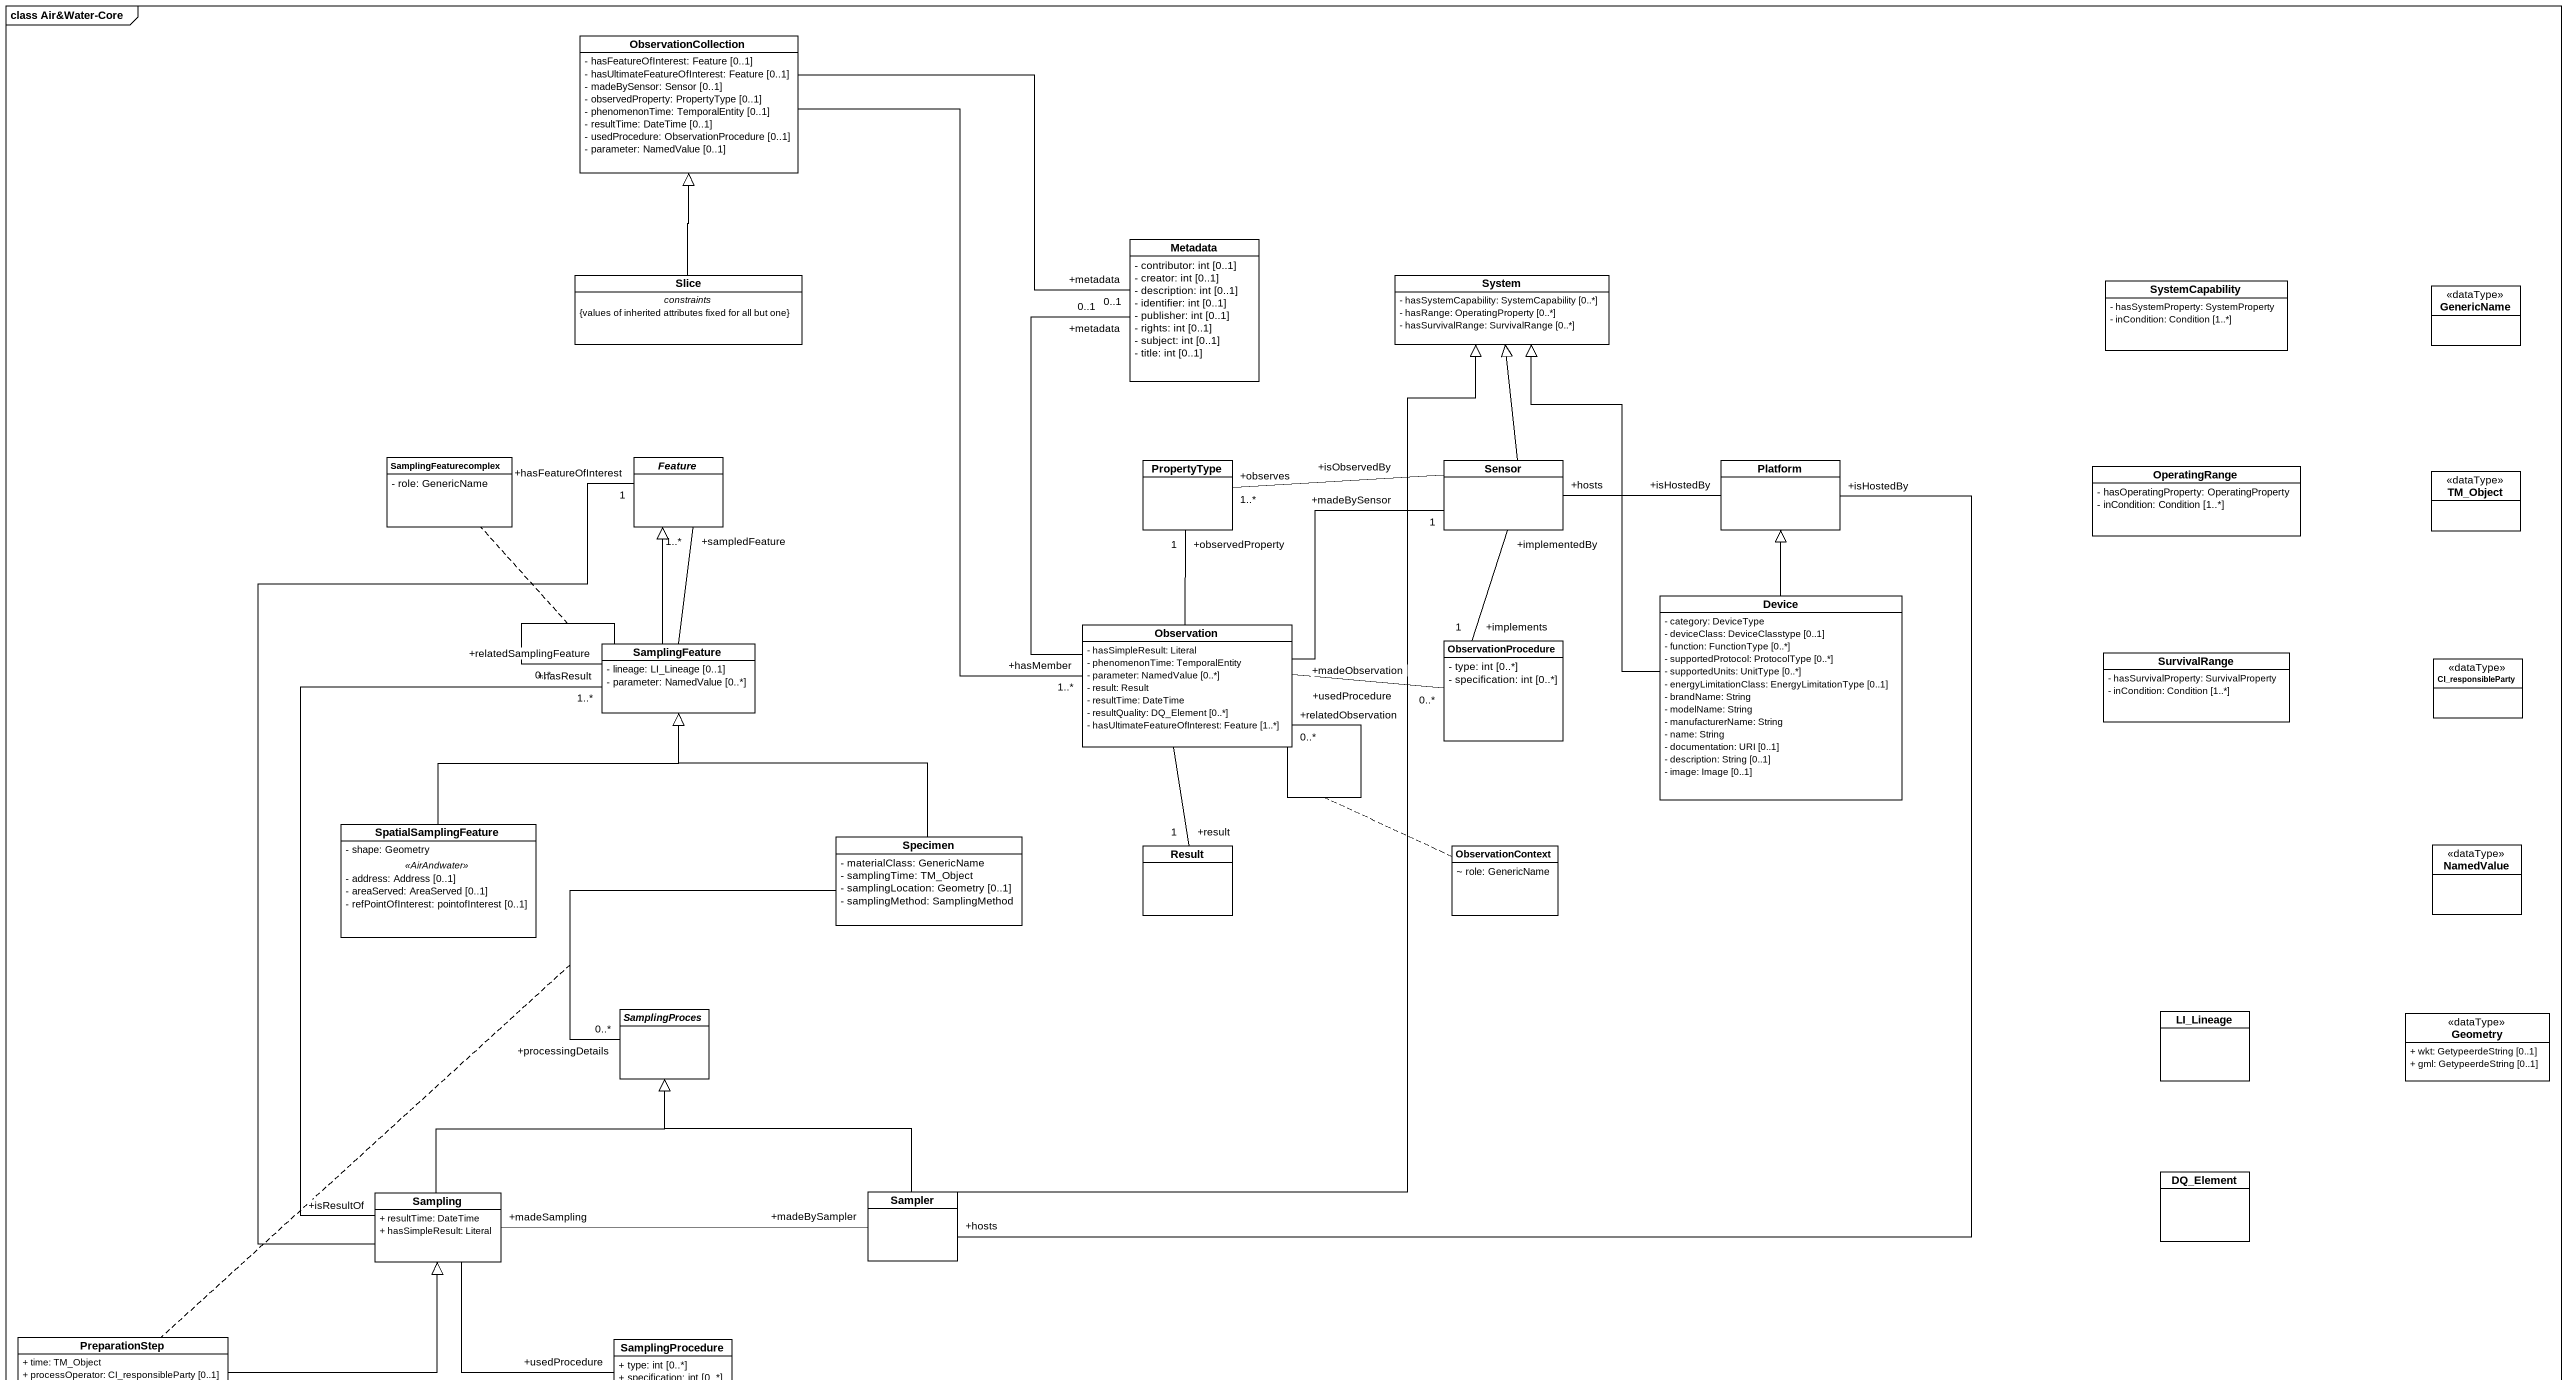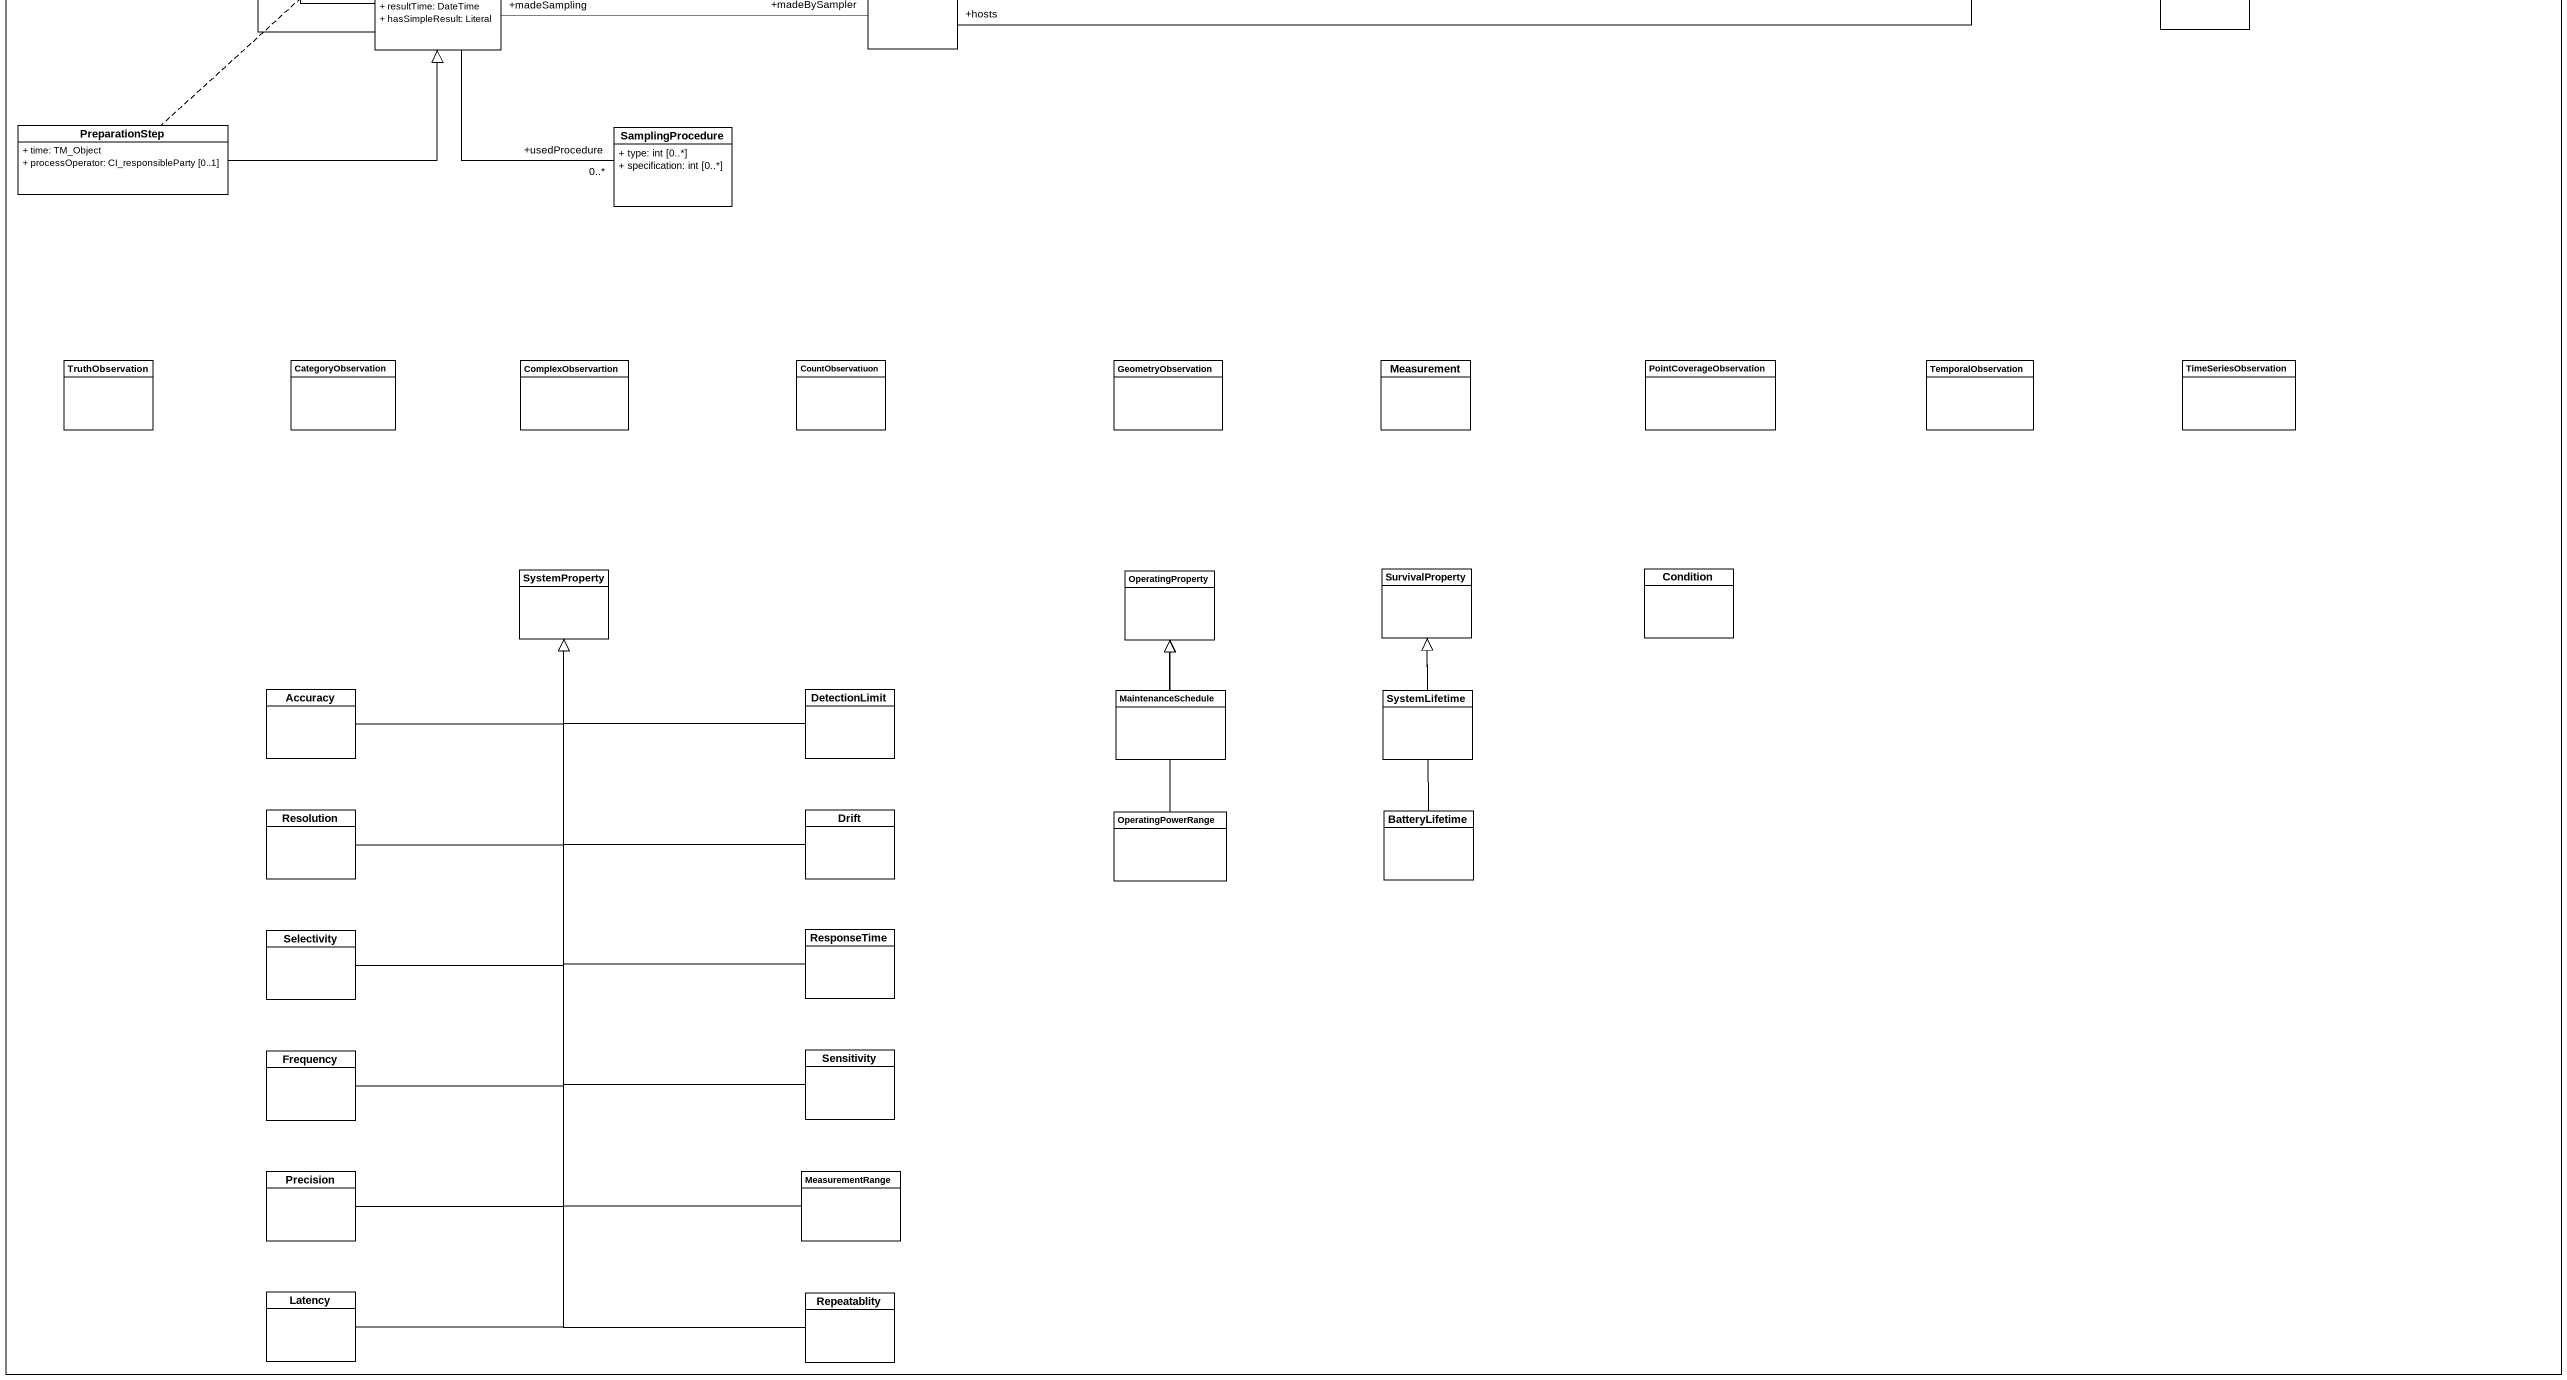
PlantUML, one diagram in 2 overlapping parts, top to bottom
@startuml
mainframe class Air&Water-Core
hide circle
hide empty members
skinparam classAttributeIconSize 0
class ObservationCollection {
  - hasFeatureOfInterest: Feature [0..1]
  - hasUltimateFeatureOfInterest: Feature [0..1]
  - madeBySensor: Sensor [0..1]
  - observedProperty: PropertyType [0..1]
  - phenomenonTime: TemporalEntity [0..1]
  - resultTime: DateTime [0..1]
  - usedProcedure: ObservationProcedure [0..1]
  - parameter: NamedValue [0..1]
}
class Metadata {
  - contributor: int [0..1]
  - creator: int [0..1]
  - description: int [0..1]
  - identifier: int [0..1]
  - publisher: int [0..1]
  - rights: int [0..1]
  - subject: int [0..1]
  - title: int [0..1]
}
class Slice {
  -- constraints --
  {values of inherited attributes fixed for all but one}
}
class System {
  - hasSystemCapability: SystemCapability [0..*]
  - hasRange: OperatingProperty [0..*]
  - hasSurvivalRange: SurvivalRange [0..*]
}
class SystemCapability {
  - hasSystemProperty: SystemProperty
  - inCondition: Condition [1..*]
}
class GenericName <<dataType>>
class SamplingFeaturecomplex {
  - role: GenericName
}
abstract class Feature
class PropertyType
class Sensor
class Platform
class OperatingRange {
  - hasOperatingProperty: OperatingProperty
  - inCondition: Condition [1..*]
}
class TM_Object <<dataType>>
class Device {
  - category: DeviceType
  - deviceClass: DeviceClasstype [0..1]
  - function: FunctionType [0..*]
  - supportedProtocol: ProtocolType [0..*]
  - supportedUnits: UnitType [0..*]
  - energyLimitationClass: EnergyLimitationType [0..1]
  - brandName: String
  - modelName: String
  - manufacturerName: String
  - name: String
  - documentation: URI [0..1]
  - description: String [0..1]
  - image: Image [0..1]
}
class SamplingFeature {
  - lineage: LI_Lineage [0..1]
  - parameter: NamedValue [0..*]
}
class Observation {
  - hasSimpleResult: Literal
  - phenomenonTime: TemporalEntity
  - parameter: NamedValue [0..*]
  - result: Result
  - resultTime: DateTime
  - resultQuality: DQ_Element [0..*]
  - hasUltimateFeatureOfInterest: Feature [1..*]
}
class ObservationProcedure {
  - type: int [0..*]
  - specification: int [0..*]
}
class SurvivalRange {
  - hasSurvivalProperty: SurvivalProperty
  - inCondition: Condition [1..*]
}
class CI_responsibleParty <<dataType>>
class SpatialSamplingFeature {
  - shape: Geometry
  .. <<AirAndwater>> ..
  - address: Address [0..1]
  - areaServed: AreaServed [0..1]
  - refPointOfInterest: pointofInterest [0..1]
}
class Specimen {
  - materialClass: GenericName
  - samplingTime: TM_Object
  - samplingLocation: Geometry [0..1]
  - samplingMethod: SamplingMethod
}
class Result
class ObservationContext {
  ~ role: GenericName
}
class NamedValue <<dataType>>
abstract class SamplingProces
class LI_Lineage
class Geometry <<dataType>> {
  + wkt: GetypeerdeString [0..1]
  + gml: GetypeerdeString [0..1]
}
class DQ_Element
class Sampling {
  + resultTime: DateTime
  + hasSimpleResult: Literal
}
class Sampler
class PreparationStep {
  + time: TM_Object
  + processOperator: CI_responsibleParty [0..1]
}
class SamplingProcedure {
  + type: int [0..*]
  + specification: int [0..*]
}
class TruthObservation
class CategoryObservation
class ComplexObservartion
class CountObservatiuon
class GeometryObservation
class Measurement
class PointCoverageObservation
class TemporalObservation
class TimeSeriesObservation
class SystemProperty
class OperatingProperty
class SurvivalProperty
class Condition
class Accuracy
class DetectionLimit
class MaintenanceSchedule
class SystemLifetime
class Resolution
class Drift
class OperatingPowerRange
class BatteryLifetime
class Selectivity
class ResponseTime
class Frequency
class Sensitivity
class Precision
class MeasurementRange
class Latency
class Repeatablity
ObservationCollection -right- "+metadata\n0..1" Metadata
ObservationCollection -- "+hasMember\n1..*" Observation
Slice -up-|> ObservationCollection
Sensor -up-|> System
Sensor "+isObservedBy" -left- "+observes\n1..*" PropertyType
Sensor "+hosts" -right- "+isHostedBy" Platform
Sensor "+implementedBy" -- "+implements\n1" ObservationProcedure
Device -up-|> System
Device -up-|> Platform
SamplingFeature -up- "+sampledFeature\n1..*" Feature
SamplingFeature -up-|> Feature
SamplingFeature -- "+relatedSamplingFeature\n0..*" SamplingFeature
(SamplingFeature, SamplingFeature) .. SamplingFeaturecomplex
Observation -up- "+metadata\n0..1" Metadata
Observation -up- "+observedProperty\n1" PropertyType
Observation "+madeObservation" -up- "+madeBySensor\n1" Sensor
Observation -- "+relatedObservation\n0..*" Observation
(Observation, Observation) .. ObservationContext
Observation -right- "+usedProcedure\n0..*" ObservationProcedure
Observation -- "+result\n1" Result
SpatialSamplingFeature -up-|> SamplingFeature
Specimen -up-|> SamplingFeature
Specimen -- "+processingDetails\n0..*" SamplingProces
(Specimen, SamplingProces) .. PreparationStep
Sampling -up- "+hasFeatureOfInterest\n1" Feature
Sampling "+isResultOf" -up- "+hasResult\n1..*" SamplingFeature
Sampling -up-|> SamplingProces
Sampling "+madeSampling" -right- "+madeBySampler" Sampler
Sampling -- "+usedProcedure\n0..*" SamplingProcedure
Sampler -up-|> System
Sampler "+hosts" -up- "+isHostedBy" Platform
Sampler -up-|> SamplingProces
PreparationStep -right-|> Sampling
Accuracy -right-|> SystemProperty
DetectionLimit -left-|> SystemProperty
MaintenanceSchedule -up-|> OperatingProperty
SystemLifetime -up-|> SurvivalProperty
Resolution -up-|> SystemProperty
Drift -up-|> SystemProperty
OperatingPowerRange -up-|> OperatingProperty
BatteryLifetime -up-|> SurvivalProperty
Selectivity -up-|> SystemProperty
ResponseTime -up-|> SystemProperty
Frequency -up-|> SystemProperty
Sensitivity -up-|> SystemProperty
Precision -up-|> SystemProperty
MeasurementRange -up-|> SystemProperty
Latency -up-|> SystemProperty
Repeatablity -up-|> SystemProperty
@enduml
